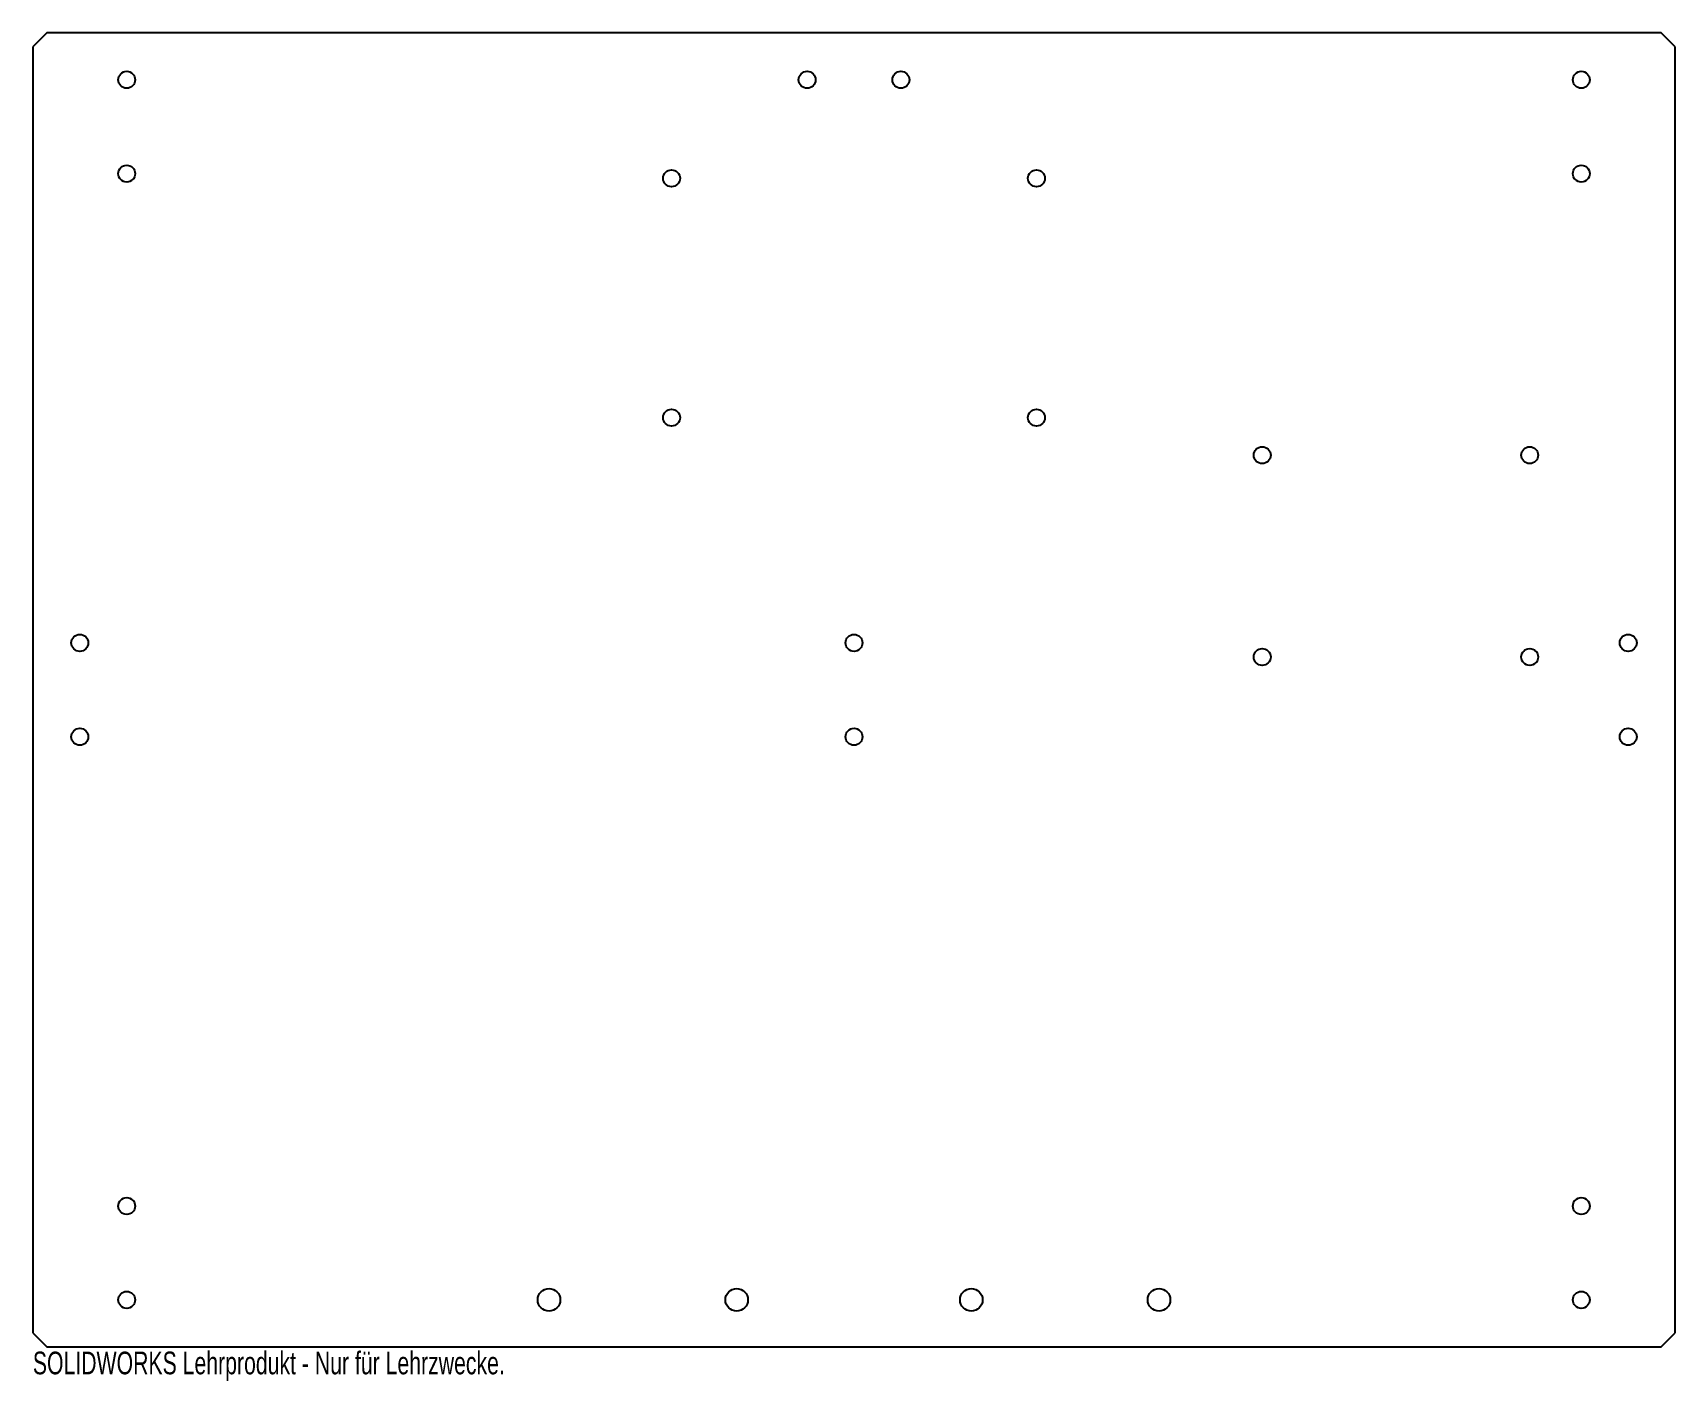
# Model space of a CAD drawing. Header units: millimetres. Extents: x -175 to 175, y -147 to 140.
import ezdxf

# ---------------------------------------------------------------- set-up
doc = ezdxf.new("R2010")
doc.units = ezdxf.units.MM
doc.styles.add('SLDTEXTSTYLE0', font='TXT', dxfattribs={"width": 0.7})

msp = doc.modelspace()

# ---------------------------------------------------------------- linework, layer by layer
at = {"color": 7, "linetype": 'Continuous', "lineweight": 25}
for p, q in [((-172, 140), (-175, 137)), ((172, 140), (-172, 140)), ((175, 137), (172, 140)), ((-175, 137), (-175, -137)), ((175, -137), (175, 137)), ((-175, -137), (-172, -140)), ((-172, -140), (172, -140)), ((172, -140), (175, -137))]:
    msp.add_line(p, q, dxfattribs=at)
for centre, radius in [((-155, 130), 1.8), ((-10, 130), 1.8), ((10, 130), 1.8), ((155, 130), 1.8), ((-155, 110), 1.8), ((-38.875, 109), 1.8), ((38.875, 109), 1.8), ((155, 110), 1.8), ((-38.875, 58), 1.8), ((38.875, 58), 1.8), ((87, 50), 1.8), ((144, 50), 1.8), ((-165, 10), 1.8), ((0, 10), 1.8), ((165, 10), 1.8), ((87, 7), 1.8), ((144, 7), 1.8), ((-165, -10), 1.8), ((0, -10), 1.8), ((165, -10), 1.8), ((-155, -110), 1.8), ((155, -110), 1.8), ((-155, -130), 1.8), ((-65, -130), 2.4), ((-25, -130), 2.4), ((25, -130), 2.4), ((65, -130), 2.4), ((155, -130), 1.8)]:
    msp.add_circle(centre, radius, dxfattribs=at)

# ---------------------------------------------------------------- texts
at = {"color": 7, "linetype": 'Continuous', "insert": (-175, -141.02), "char_height": 4.83362, "attachment_point": 1, "style": 'SLDTEXTSTYLE0'}
msp.add_mtext('SOLIDWORKS Lehrprodukt - Nur für Lehrzwecke.', dxfattribs=at)

doc.saveas('drawing.dxf')
